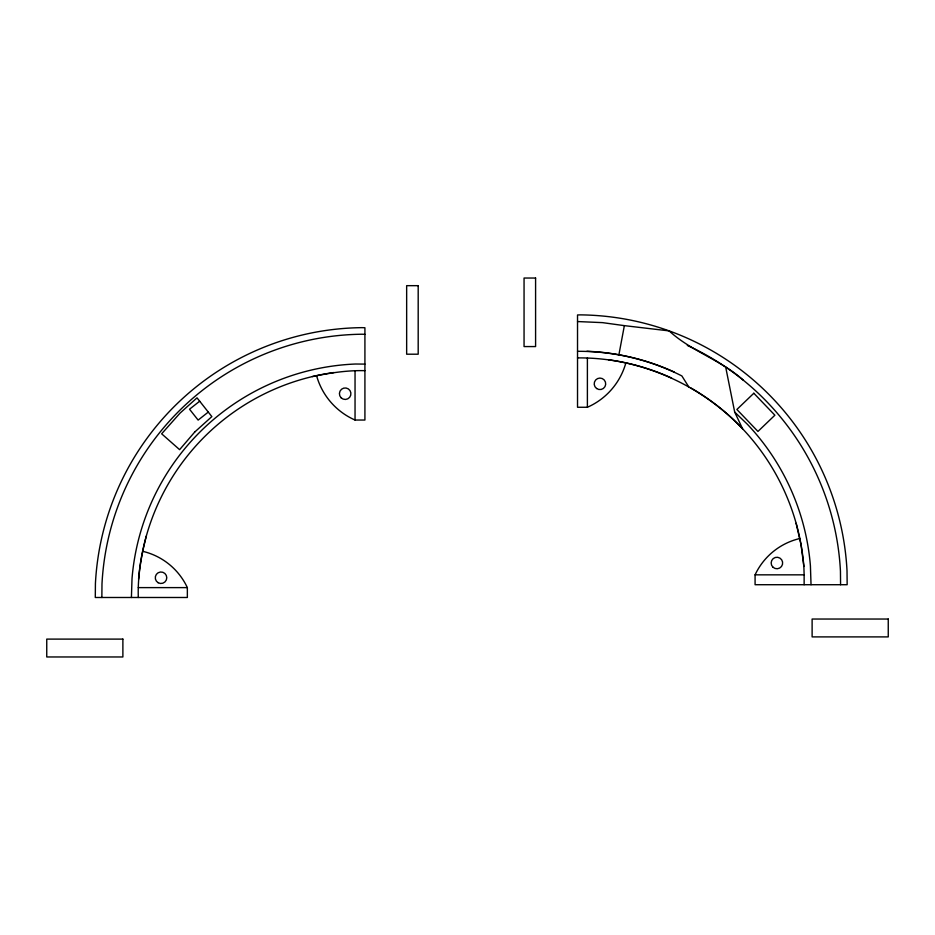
<?xml version="1.0" encoding="UTF-8"?>
<svg xmlns="http://www.w3.org/2000/svg" width="935" height="935" viewBox="0 0 935 935"><rect width="100%" height="100%" fill="white"/><g stroke="black" fill="none" stroke-linecap="round" stroke-linejoin="round"><path stroke-width="1.4" d="M101.857 597.488L101.985 583.931A263.273 263.273 0 0 1 361.938 334.227L364.919 334.321M131.414 597.488L132.01 578.695A233.656 233.656 0 0 1 355.487 364.019L364.919 364.101M138.31 597.488C137.574 576.731 141.15 556.115 146.304 536.082M618.853 355.019L624.358 325.637L669.144 330.897C691.199 351.303 721.025 359.987 743.372 380.253M199.681 401.208L189.536 409.214L198.126 420.095L208.271 412.09M312.337 376.583C329.611 372.971 347.212 370.213 364.919 370.669M577.526 321.546L602.514 322.633L624.358 325.637M577.526 351.326C613.559 351.057 649.755 359.613 681.872 375.94L688.756 386.88M577.526 357.906C639.236 357.252 700.186 384.075 742.565 428.756L734.688 412.066L725.689 367.093M625.831 363.014A68.535 68.535 0 0 1 587.39 407.263L577.526 407.263L577.526 314.966L580.577 314.873A269.853 269.853 0 0 1 847.016 570.817L847.157 584.714L755.083 584.714L755.083 574.838A65.988 65.988 0 0 1 799.635 538.56M316.603 375.788A68.535 68.535 0 0 0 355.043 420.037L364.919 420.037L364.919 327.741L361.868 327.647A269.853 269.853 0 0 0 95.417 583.592L95.288 597.488L187.351 597.488L187.351 587.612A65.988 65.988 0 0 0 142.798 551.334M755.083 574.838L804.135 574.838L804.135 584.714M138.31 587.612L187.351 587.612M734.688 412.066L747.346 424.233A233.656 233.656 0 0 1 810.423 565.932L811.031 584.714M796.141 523.308L801.038 544.696L803.866 566.458L804.135 574.838M840.577 584.714L840.448 571.156A263.273 263.273 0 0 0 687.318 345.424M587.39 357.895L587.39 407.263M355.043 370.657L355.043 420.037M138.579 579.232A227.076 227.076 0 0 1 333.9 372.539M608.533 359.765A227.076 227.076 0 0 1 671.564 378.032M691.07 388.072A227.076 227.076 0 0 1 803.866 566.458M586.946 351.256A233.656 233.656 0 0 1 674.287 372.036M194.714 432.052L179.613 449.653L161.65 433.805L180.011 413.141L197.028 397.842L211.848 416.601L194.714 432.052M753.82 393.249L736.885 409.483L757.946 431.444L774.881 415.21L753.82 393.249M535.591 278.034L524.056 278.034L524.056 346.569L535.591 346.569L535.591 278.034M418.19 285.666L406.655 285.666L406.655 354.201L418.19 354.201L418.19 285.666M888.25 619.04L812.118 619.04L812.118 636.899L888.25 636.899L888.25 619.04M122.882 639.108L46.75 639.108L46.75 656.966L122.882 656.966L122.882 639.108M158.144 582.727A5.762 5.762 0 0 0 166.781 577.736A5.762 5.762 0 0 0 158.144 572.758A5.762 5.762 0 0 0 158.144 582.727M341.1 397.784A5.762 5.762 0 0 0 350.73 395.201A5.762 5.762 0 0 0 343.683 388.142A5.762 5.762 0 0 0 341.1 397.784M772.941 567.183A5.762 5.762 0 0 0 782.501 564.354A5.762 5.762 0 0 0 775.279 557.482A5.762 5.762 0 0 0 772.941 567.183M596.588 388.504A5.762 5.762 0 0 0 605.681 384.39A5.762 5.762 0 0 0 597.57 378.582A5.762 5.762 0 0 0 596.588 388.504"/></g></svg>
